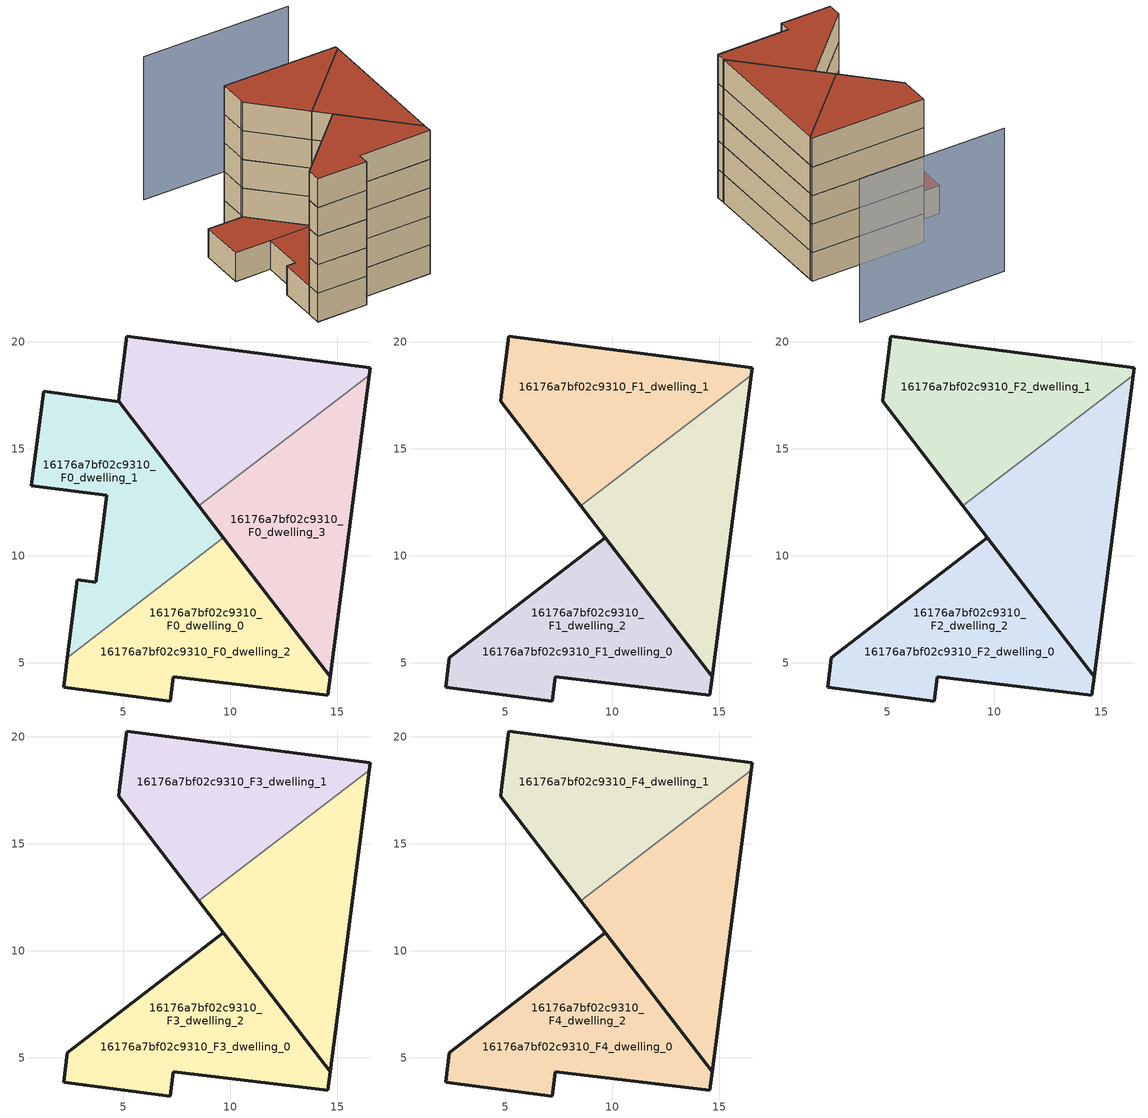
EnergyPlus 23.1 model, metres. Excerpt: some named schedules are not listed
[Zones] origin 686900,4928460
16176a7bf02c9310_F0_dwelling_0
 floor ground (EU_floor_Construction): 14.55,3.47 14.67,4.35 9.68,10.84 2.39,5.24 2.21,3.86 7.19,3.21 7.34,4.34 z0; 14.67,4.35 16.49,18.44 8.54,12.33 z0; 8.54,12.33 4.79,17.22 4.79,17.2 1.29,17.67 0.71,13.27 4.23,12.82 z0
 wall outside (EU_wall_Construction): 16.49,18.44 14.67,4.35 8.54,12.33 z0:3
 wall to 16176a7bf02c9310_F0_dwelling_1 (EU_wall_Construction): 8.54,12.33 16.49,18.44 z0:3
 roof outside (EU_floor_Construction): 8.54,12.33 9.68,10.84 2.39,5.24 2.86,8.87 3.72,8.76 4.23,12.82 z3; 4.79,17.22 8.54,12.33 4.23,12.82 0.71,13.27 1.28,17.67 4.78,17.2 z3; 16.49,18.44 9.69,10.84 8.54,12.33 z3; 16.49,18.44 14.67,4.35 9.69,10.84 z3
16176a7bf02c9310_F0_dwelling_1
 floor ground (EU_floor_Construction): 16.49,18.44 16.53,18.78 5.17,20.26 4.81,17.5 4.79,17.22 8.54,12.33 z0; 9.69,10.84 4.79,17.22 4.78,17.2 1.28,17.67 0.71,13.27 4.23,12.82 3.72,8.76 2.86,8.87 2.39,5.24 z0
 wall outside (EU_wall_Construction): 8.54,12.33 4.79,17.22 4.81,17.5 5.18,20.26 16.54,18.78 16.49,18.44 z0:3
 roof outside (EU_floor_Construction): 4.79,17.22 9.69,10.84 2.39,5.24 2.86,8.87 3.72,8.76 4.23,12.82 0.71,13.27 1.28,17.67 4.78,17.2 z3
16176a7bf02c9310_F0_dwelling_2
 floor ground (EU_floor_Construction): 14.67,4.35 16.49,18.44 8.54,12.33 z0; 14.55,3.47 14.67,4.35 9.68,10.84 2.39,5.24 2.21,3.86 7.19,3.21 7.34,4.34 z0
 wall outside (EU_wall_Construction): 9.69,10.84 14.67,4.35 14.56,3.47 7.34,4.34 7.19,3.21 2.21,3.86 2.39,5.24 z0:3
 wall to 16176a7bf02c9310_F0_dwelling_3 (EU_wall_Construction): 2.39,5.24 9.69,10.84 z0:3
16176a7bf02c9310_F0_dwelling_3
 floor ground (EU_floor_Construction): 14.67,4.35 16.49,18.44 8.54,12.33 z0; 9.68,10.84 8.54,12.33 4.23,12.82 3.72,8.76 2.86,8.87 2.39,5.24 z0; 16.49,18.44 16.53,18.78 5.17,20.26 4.81,17.5 4.79,17.22 8.54,12.33 z0; 8.54,12.33 4.79,17.22 4.79,17.2 1.29,17.67 0.71,13.27 4.23,12.82 z0
 wall outside (EU_wall_Construction): 2.39,5.24 2.86,8.87 3.72,8.76 4.23,12.82 0.71,13.27 1.29,17.67 4.79,17.2 4.79,17.22 9.69,10.84 z0:3
 roof outside (EU_roof_Construction): 9.68,10.84 8.54,12.33 4.23,12.82 3.72,8.76 2.86,8.87 2.39,5.24 z3; 9.69,10.84 16.49,18.44 8.54,12.33 z3; 14.67,4.35 16.49,18.44 9.69,10.84 z3; 16.49,18.44 16.53,18.78 5.17,20.26 4.81,17.5 4.79,17.22 8.54,12.33 z3; 8.54,12.33 4.79,17.22 4.78,17.2 1.28,17.67 0.71,13.27 4.23,12.82 z3
16176a7bf02c9310_F1_dwelling_0
 floor outside (EU_floor_Construction): 14.67,4.35 16.49,18.44 8.54,12.33 z3; 14.55,3.47 14.67,4.35 9.68,10.84 2.39,5.24 2.21,3.86 7.19,3.21 7.34,4.34 z3
 wall outside (EU_wall_Construction): 16.49,18.44 14.67,4.35 8.54,12.33 z3:6
 wall to 16176a7bf02c9310_F1_dwelling_1 (EU_wall_Construction): 8.54,12.33 16.49,18.44 z3:6
16176a7bf02c9310_F1_dwelling_1
 floor to 16176a7bf02c9310_F0_dwelling_1 (EU_floor_Construction): 16.49,18.44 16.53,18.78 5.17,20.26 4.81,17.5 4.79,17.22 8.54,12.33 z3
 wall outside (EU_wall_Construction): 8.54,12.33 4.79,17.22 4.81,17.5 5.18,20.26 16.54,18.78 16.49,18.44 z3:6
16176a7bf02c9310_F1_dwelling_2
 floor to 16176a7bf02c9310_F0_dwelling_2 (EU_floor_Construction): 14.67,4.35 16.49,18.44 8.54,12.33 z3; 14.55,3.47 14.67,4.35 9.68,10.84 2.39,5.24 2.21,3.86 7.19,3.21 7.34,4.34 z3
 wall outside (EU_wall_Construction): 2.21,3.86 2.39,5.24 9.69,10.84 14.67,4.35 14.56,3.47 7.34,4.34 7.19,3.21 2.21,3.86 z3:6
16176a7bf02c9310_F2_dwelling_0
 floor outside (EU_floor_Construction): 14.67,4.35 16.49,18.44 8.54,12.33 z6; 14.55,3.47 14.67,4.35 9.68,10.84 2.39,5.24 2.21,3.86 7.19,3.21 7.34,4.34 z6
 wall outside (EU_wall_Construction): 16.49,18.44 14.67,4.35 8.54,12.33 z6:9
 wall to 16176a7bf02c9310_F2_dwelling_1 (EU_wall_Construction): 8.54,12.33 16.49,18.44 z6:9
16176a7bf02c9310_F2_dwelling_1
 floor to 16176a7bf02c9310_F1_dwelling_1 (EU_floor_Construction): 16.49,18.44 16.53,18.78 5.17,20.26 4.81,17.5 4.79,17.22 8.54,12.33 z6
 wall outside (EU_wall_Construction): 8.54,12.33 4.79,17.22 4.81,17.5 5.18,20.26 16.54,18.78 16.49,18.44 z6:9
16176a7bf02c9310_F2_dwelling_2
 floor to 16176a7bf02c9310_F1_dwelling_2 (EU_floor_Construction): 14.67,4.35 16.49,18.44 8.54,12.33 z6; 14.55,3.47 14.67,4.35 9.68,10.84 2.39,5.24 2.21,3.86 7.19,3.21 7.34,4.34 z6
 wall outside (EU_wall_Construction): 2.21,3.86 2.39,5.24 9.69,10.84 14.67,4.35 14.56,3.47 7.34,4.34 7.19,3.21 2.21,3.86 z6:9
16176a7bf02c9310_F3_dwelling_0
 floor outside (EU_floor_Construction): 14.67,4.35 16.49,18.44 8.54,12.33 z9; 14.55,3.47 14.67,4.35 9.68,10.84 2.39,5.24 2.21,3.86 7.19,3.21 7.34,4.34 z9
 wall outside (EU_wall_Construction): 16.49,18.44 14.67,4.35 8.54,12.33 z9:12
 wall to 16176a7bf02c9310_F3_dwelling_1 (EU_wall_Construction): 8.54,12.33 16.49,18.44 z9:12
16176a7bf02c9310_F3_dwelling_1
 floor to 16176a7bf02c9310_F2_dwelling_1 (EU_floor_Construction): 16.49,18.44 16.53,18.78 5.17,20.26 4.81,17.5 4.79,17.22 8.54,12.33 z9
 wall outside (EU_wall_Construction): 8.54,12.33 4.79,17.22 4.81,17.5 5.18,20.26 16.54,18.78 16.49,18.44 z9:12
16176a7bf02c9310_F3_dwelling_2
 floor to 16176a7bf02c9310_F2_dwelling_2 (EU_floor_Construction): 14.67,4.35 16.49,18.44 8.54,12.33 z9; 14.55,3.47 14.67,4.35 9.68,10.84 2.39,5.24 2.21,3.86 7.19,3.21 7.34,4.34 z9
 wall outside (EU_wall_Construction): 2.21,3.86 2.39,5.24 9.69,10.84 14.67,4.35 14.56,3.47 7.34,4.34 7.19,3.21 2.21,3.86 z9:12
16176a7bf02c9310_F4_dwelling_0
 floor outside (EU_floor_Construction): 14.67,4.35 16.49,18.44 8.54,12.33 z12; 14.55,3.47 14.67,4.35 9.68,10.84 2.39,5.24 2.21,3.86 7.19,3.21 7.34,4.34 z12
 wall outside (EU_wall_Construction): 16.49,18.44 14.67,4.35 8.54,12.33 z12:15
 wall to 16176a7bf02c9310_F4_dwelling_1 (EU_wall_Construction): 8.54,12.33 16.49,18.44 z12:15
 roof outside (EU_roof_Construction): 9.68,10.84 14.67,4.35 14.55,3.47 7.34,4.34 7.19,3.21 2.21,3.86 2.39,5.24 z15; 16.49,18.44 14.67,4.35 8.54,12.33 z15
16176a7bf02c9310_F4_dwelling_1
 floor to 16176a7bf02c9310_F3_dwelling_1 (EU_floor_Construction): 16.49,18.44 16.53,18.78 5.17,20.26 4.81,17.5 4.79,17.22 8.54,12.33 z12
 wall outside (EU_wall_Construction): 8.54,12.33 4.79,17.22 4.81,17.5 5.18,20.26 16.54,18.78 16.49,18.44 z12:15
 roof outside (EU_roof_Construction): 16.54,18.78 16.49,18.44 8.54,12.33 4.79,17.22 4.81,17.5 5.18,20.26 z15
16176a7bf02c9310_F4_dwelling_2
 floor to 16176a7bf02c9310_F3_dwelling_2 (EU_floor_Construction): 14.67,4.35 16.49,18.44 8.54,12.33 z12; 14.55,3.47 14.67,4.35 9.68,10.84 2.39,5.24 2.21,3.86 7.19,3.21 7.34,4.34 z12
 wall outside (EU_wall_Construction): 2.21,3.86 2.39,5.24 9.69,10.84 14.67,4.35 14.56,3.47 7.34,4.34 7.19,3.21 2.21,3.86 z12:15
 roof outside (EU_roof_Construction): 9.68,10.84 14.67,4.35 14.55,3.47 7.34,4.34 7.19,3.21 2.21,3.86 2.39,5.24 z15; 16.49,18.44 14.67,4.35 8.54,12.33 z15
shading: 17.38,26.27 2.67,28.17 z0:15
[Building]
EU S2 Campaign: North Axis=0; Terrain=City; Solar Distribution=FullExterior
[Site:Location]
Bologna: Latitude=44.5; Longitude=11.25; Time Zone=1; Elevation=37
[SizingPeriod:WeatherFileDays]
AnnualSizingPeriod: Begin Month=1; Begin Day of Month=1; End Month=12; End Day of Month=31; Day of Week for Start Day=Monday; Use Weather File Daylight Saving Period=No; Use Weather File Rain and Snow Indicators=No
[MATERIAL]
EU_InternalMass_Material: Roughness=MediumRough; Thickness=0.1; Conductivity=1; Density=1800; Specific Heat=900; Thermal Absorptance=0.9; Solar Absorptance=0.7; Visible Absorptance=0.7
[MATERIAL:NOMASS] Roughness=MediumRough; Thermal Absorptance=0.9; Solar Absorptance=0.7; Visible Absorptance=0.7
Name | Thermal Resistance
EU_wall_NoMass | 0.905828
EU_roof_NoMass | 0.37593
EU_floor_NoMass | 0.67114
[CONSTRUCTION]
EU_wall_Construction: EU_wall_NoMass
EU_roof_Construction: EU_roof_NoMass
EU_floor_Construction: EU_floor_NoMass
EU_InternalMass_Construction: EU_InternalMass_Material
[ZONE] Type=1; Multiplier=1; Ceiling Height=autocalculate; Floor Area=autocalculate; Part of Total Floor Area=Yes
Name | Volume
16176a7bf02c9310_F0_dwelling_0 | 378.551
16176a7bf02c9310_F1_dwelling_0 | 302.796
16176a7bf02c9310_F2_dwelling_0; 16176a7bf02c9310_F3_dwelling_0; 16176a7bf02c9310_F4_dwelling_0; 16176a7bf02c9310_F0_dwelling_2; 16176a7bf02c9310_F1_dwelling_2; 16176a7bf02c9310_F2_dwelling_2; 16176a7bf02c9310_F3_dwelling_2; 16176a7bf02c9310_F4_dwelling_2 | 302.795
16176a7bf02c9310_F0_dwelling_1 | 302.769
16176a7bf02c9310_F1_dwelling_1; 16176a7bf02c9310_F2_dwelling_1; 16176a7bf02c9310_F3_dwelling_1; 16176a7bf02c9310_F4_dwelling_1 | 151.372
16176a7bf02c9310_F0_dwelling_3 | 454.16
[INTERNALMASS] Construction=EU_InternalMass_Construction
Name | Zone or ZoneList | Surface Area
16176a7bf02c9310_F0_dwelling_0_EU_InternalMass | 16176a7bf02c9310_F0_dwelling_0 | 50.4636
16176a7bf02c9310_F0_dwelling_1_EU_InternalMass | 16176a7bf02c9310_F0_dwelling_1 | 50.4571
16176a7bf02c9310_F0_dwelling_2_EU_InternalMass | 16176a7bf02c9310_F0_dwelling_2 | 50.4679
16176a7bf02c9310_F0_dwelling_3_EU_InternalMass | 16176a7bf02c9310_F0_dwelling_3 | 50.4664
16176a7bf02c9310_F1_dwelling_0_EU_InternalMass | 16176a7bf02c9310_F1_dwelling_0 | 67.2845
16176a7bf02c9310_F1_dwelling_1_EU_InternalMass | 16176a7bf02c9310_F1_dwelling_1 | 67.2844
16176a7bf02c9310_F1_dwelling_2_EU_InternalMass | 16176a7bf02c9310_F1_dwelling_2 | 67.2849
16176a7bf02c9310_F2_dwelling_0_EU_InternalMass | 16176a7bf02c9310_F2_dwelling_0 | 67.2845
16176a7bf02c9310_F2_dwelling_1_EU_InternalMass | 16176a7bf02c9310_F2_dwelling_1 | 67.2844
16176a7bf02c9310_F2_dwelling_2_EU_InternalMass | 16176a7bf02c9310_F2_dwelling_2 | 67.2849
16176a7bf02c9310_F3_dwelling_0_EU_InternalMass | 16176a7bf02c9310_F3_dwelling_0 | 67.2845
16176a7bf02c9310_F3_dwelling_1_EU_InternalMass | 16176a7bf02c9310_F3_dwelling_1 | 67.2844
16176a7bf02c9310_F3_dwelling_2_EU_InternalMass | 16176a7bf02c9310_F3_dwelling_2 | 67.2849
16176a7bf02c9310_F4_dwelling_0_EU_InternalMass | 16176a7bf02c9310_F4_dwelling_0 | 67.2845
16176a7bf02c9310_F4_dwelling_1_EU_InternalMass | 16176a7bf02c9310_F4_dwelling_1 | 67.2844
16176a7bf02c9310_F4_dwelling_2_EU_InternalMass | 16176a7bf02c9310_F4_dwelling_2 | 67.2849
[OTHEREQUIPMENT] Fuel Type=Electricity; Design Level Calculation Method=Watts/Area; Power per Zone Floor Area=1; Fraction Latent=0; Fraction Radiant=0; Fraction Lost=0; Carbon Dioxide Generation Rate=0; EndUse Subcategory=EU_Step8_InternalGains
Name | Zone or ZoneList or Space or SpaceList | Schedule
EU_Step8_InternalGain_16176a7bf02c9310_F0_dwelling_0_f000 | 16176a7bf02c9310_F0_dwelling_0 | EU_Step8_GainSchedule_16176a7bf02c9310_F0_dwelling_0_f000
EU_Step8_InternalGain_16176a7bf02c9310_F0_dwelling_1_f000 | 16176a7bf02c9310_F0_dwelling_1 | EU_Step8_GainSchedule_16176a7bf02c9310_F0_dwelling_1_f000
EU_Step8_InternalGain_16176a7bf02c9310_F0_dwelling_2_f000 | 16176a7bf02c9310_F0_dwelling_2 | EU_Step8_GainSchedule_16176a7bf02c9310_F0_dwelling_2_f000
EU_Step8_InternalGain_16176a7bf02c9310_F0_dwelling_3_f000 | 16176a7bf02c9310_F0_dwelling_3 | EU_Step8_GainSchedule_16176a7bf02c9310_F0_dwelling_3_f000
EU_Step8_InternalGain_16176a7bf02c9310_F1_dwelling_0_f000 | 16176a7bf02c9310_F1_dwelling_0 | EU_Step8_GainSchedule_16176a7bf02c9310_F1_dwelling_0_f000
EU_Step8_InternalGain_16176a7bf02c9310_F1_dwelling_1_f000 | 16176a7bf02c9310_F1_dwelling_1 | EU_Step8_GainSchedule_16176a7bf02c9310_F1_dwelling_1_f000
EU_Step8_InternalGain_16176a7bf02c9310_F1_dwelling_2_f000 | 16176a7bf02c9310_F1_dwelling_2 | EU_Step8_GainSchedule_16176a7bf02c9310_F1_dwelling_2_f000
EU_Step8_InternalGain_16176a7bf02c9310_F2_dwelling_0_f000 | 16176a7bf02c9310_F2_dwelling_0 | EU_Step8_GainSchedule_16176a7bf02c9310_F2_dwelling_0_f000
EU_Step8_InternalGain_16176a7bf02c9310_F2_dwelling_1_f000 | 16176a7bf02c9310_F2_dwelling_1 | EU_Step8_GainSchedule_16176a7bf02c9310_F2_dwelling_1_f000
EU_Step8_InternalGain_16176a7bf02c9310_F2_dwelling_2_f000 | 16176a7bf02c9310_F2_dwelling_2 | EU_Step8_GainSchedule_16176a7bf02c9310_F2_dwelling_2_f000
EU_Step8_InternalGain_16176a7bf02c9310_F3_dwelling_0_f000 | 16176a7bf02c9310_F3_dwelling_0 | EU_Step8_GainSchedule_16176a7bf02c9310_F3_dwelling_0_f000
EU_Step8_InternalGain_16176a7bf02c9310_F3_dwelling_1_f000 | 16176a7bf02c9310_F3_dwelling_1 | EU_Step8_GainSchedule_16176a7bf02c9310_F3_dwelling_1_f000
EU_Step8_InternalGain_16176a7bf02c9310_F3_dwelling_2_f000 | 16176a7bf02c9310_F3_dwelling_2 | EU_Step8_GainSchedule_16176a7bf02c9310_F3_dwelling_2_f000
EU_Step8_InternalGain_16176a7bf02c9310_F4_dwelling_0_f000 | 16176a7bf02c9310_F4_dwelling_0 | EU_Step8_GainSchedule_16176a7bf02c9310_F4_dwelling_0_f000
EU_Step8_InternalGain_16176a7bf02c9310_F4_dwelling_1_f000 | 16176a7bf02c9310_F4_dwelling_1 | EU_Step8_GainSchedule_16176a7bf02c9310_F4_dwelling_1_f000
EU_Step8_InternalGain_16176a7bf02c9310_F4_dwelling_2_f000 | 16176a7bf02c9310_F4_dwelling_2 | EU_Step8_GainSchedule_16176a7bf02c9310_F4_dwelling_2_f000
[ZONEVENTILATION:DESIGNFLOWRATE] Schedule=EU_AlwaysOn; Design Flow Rate Calculation Method=AirChanges/Hour; Air Changes per Hour=0.73129; Ventilation Type=Natural; Fan Pressure Rise=0; Fan Total Efficiency=1; Constant Term Coefficient=1; Temperature Term Coefficient=0; Velocity Term Coefficient=0; Velocity Squared Term Coefficient=0; Minimum Indoor Temperature=-100; Maximum Indoor Temperature=100; Delta Temperature=-100; Minimum Outdoor Temperature=-100; Maximum Outdoor Temperature=100; Maximum Wind Speed=40
Name | Zone or ZoneList or Space or SpaceList
EU_ConstantAir_16176a7bf02c9310_F0_dwelling_0 | 16176a7bf02c9310_F0_dwelling_0
EU_ConstantAir_16176a7bf02c9310_F0_dwelling_1 | 16176a7bf02c9310_F0_dwelling_1
EU_ConstantAir_16176a7bf02c9310_F0_dwelling_2 | 16176a7bf02c9310_F0_dwelling_2
EU_ConstantAir_16176a7bf02c9310_F0_dwelling_3 | 16176a7bf02c9310_F0_dwelling_3
EU_ConstantAir_16176a7bf02c9310_F1_dwelling_0 | 16176a7bf02c9310_F1_dwelling_0
EU_ConstantAir_16176a7bf02c9310_F1_dwelling_1 | 16176a7bf02c9310_F1_dwelling_1
EU_ConstantAir_16176a7bf02c9310_F1_dwelling_2 | 16176a7bf02c9310_F1_dwelling_2
EU_ConstantAir_16176a7bf02c9310_F2_dwelling_0 | 16176a7bf02c9310_F2_dwelling_0
EU_ConstantAir_16176a7bf02c9310_F2_dwelling_1 | 16176a7bf02c9310_F2_dwelling_1
EU_ConstantAir_16176a7bf02c9310_F2_dwelling_2 | 16176a7bf02c9310_F2_dwelling_2
EU_ConstantAir_16176a7bf02c9310_F3_dwelling_0 | 16176a7bf02c9310_F3_dwelling_0
EU_ConstantAir_16176a7bf02c9310_F3_dwelling_1 | 16176a7bf02c9310_F3_dwelling_1
EU_ConstantAir_16176a7bf02c9310_F3_dwelling_2 | 16176a7bf02c9310_F3_dwelling_2
EU_ConstantAir_16176a7bf02c9310_F4_dwelling_0 | 16176a7bf02c9310_F4_dwelling_0
EU_ConstantAir_16176a7bf02c9310_F4_dwelling_1 | 16176a7bf02c9310_F4_dwelling_1
EU_ConstantAir_16176a7bf02c9310_F4_dwelling_2 | 16176a7bf02c9310_F4_dwelling_2
[HVACTEMPLATE:THERMOSTAT] Constant Heating Setpoint=20; Constant Cooling Setpoint=50
EU_HeatOnly_16176a7bf02c9310_F0_dwelling_0; EU_HeatOnly_16176a7bf02c9310_F0_dwelling_1; EU_HeatOnly_16176a7bf02c9310_F0_dwelling_2; EU_HeatOnly_16176a7bf02c9310_F0_dwelling_3; EU_HeatOnly_16176a7bf02c9310_F1_dwelling_0; EU_HeatOnly_16176a7bf02c9310_F1_dwelling_1; EU_HeatOnly_16176a7bf02c9310_F1_dwelling_2; EU_HeatOnly_16176a7bf02c9310_F2_dwelling_0; EU_HeatOnly_16176a7bf02c9310_F2_dwelling_1; EU_HeatOnly_16176a7bf02c9310_F2_dwelling_2; EU_HeatOnly_16176a7bf02c9310_F3_dwelling_0; EU_HeatOnly_16176a7bf02c9310_F3_dwelling_1; EU_HeatOnly_16176a7bf02c9310_F3_dwelling_2; EU_HeatOnly_16176a7bf02c9310_F4_dwelling_0; EU_HeatOnly_16176a7bf02c9310_F4_dwelling_1; EU_HeatOnly_16176a7bf02c9310_F4_dwelling_2
[HVACTEMPLATE:ZONE:IDEALLOADSAIRSYSTEM] System Availability Schedule=EU_AlwaysOn; Maximum Heating Supply Air Temperature=50; Minimum Cooling Supply Air Temperature=13; Maximum Heating Supply Air Humidity Ratio=0.0156; Minimum Cooling Supply Air Humidity Ratio=0.0077; Heating Limit=NoLimit; Cooling Limit=NoLimit; Heating Availability Schedule=EU_AlwaysOn; Cooling Availability Schedule=EU_CoolingOff; Dehumidification Control Type=ConstantSensibleHeatRatio; Cooling Sensible Heat Ratio=0.7; Dehumidification Setpoint=60; Humidification Control Type=None; Humidification Setpoint=30; Outdoor Air Method=None; Outdoor Air Flow Rate per Person=0.00944; Outdoor Air Flow Rate per Zone Floor Area=0; Outdoor Air Flow Rate per Zone=0; Demand Controlled Ventilation Type=None; Outdoor Air Economizer Type=NoEconomizer; Heat Recovery Type=None; Sensible Heat Recovery Effectiveness=0.7; Latent Heat Recovery Effectiveness=0.65
Name | Template Thermostat
16176a7bf02c9310_F0_dwelling_0 | EU_HeatOnly_16176a7bf02c9310_F0_dwelling_0
16176a7bf02c9310_F0_dwelling_1 | EU_HeatOnly_16176a7bf02c9310_F0_dwelling_1
16176a7bf02c9310_F0_dwelling_2 | EU_HeatOnly_16176a7bf02c9310_F0_dwelling_2
16176a7bf02c9310_F0_dwelling_3 | EU_HeatOnly_16176a7bf02c9310_F0_dwelling_3
16176a7bf02c9310_F1_dwelling_0 | EU_HeatOnly_16176a7bf02c9310_F1_dwelling_0
16176a7bf02c9310_F1_dwelling_1 | EU_HeatOnly_16176a7bf02c9310_F1_dwelling_1
16176a7bf02c9310_F1_dwelling_2 | EU_HeatOnly_16176a7bf02c9310_F1_dwelling_2
16176a7bf02c9310_F2_dwelling_0 | EU_HeatOnly_16176a7bf02c9310_F2_dwelling_0
16176a7bf02c9310_F2_dwelling_1 | EU_HeatOnly_16176a7bf02c9310_F2_dwelling_1
16176a7bf02c9310_F2_dwelling_2 | EU_HeatOnly_16176a7bf02c9310_F2_dwelling_2
16176a7bf02c9310_F3_dwelling_0 | EU_HeatOnly_16176a7bf02c9310_F3_dwelling_0
16176a7bf02c9310_F3_dwelling_1 | EU_HeatOnly_16176a7bf02c9310_F3_dwelling_1
16176a7bf02c9310_F3_dwelling_2 | EU_HeatOnly_16176a7bf02c9310_F3_dwelling_2
16176a7bf02c9310_F4_dwelling_0 | EU_HeatOnly_16176a7bf02c9310_F4_dwelling_0
16176a7bf02c9310_F4_dwelling_1 | EU_HeatOnly_16176a7bf02c9310_F4_dwelling_1
16176a7bf02c9310_F4_dwelling_2 | EU_HeatOnly_16176a7bf02c9310_F4_dwelling_2
